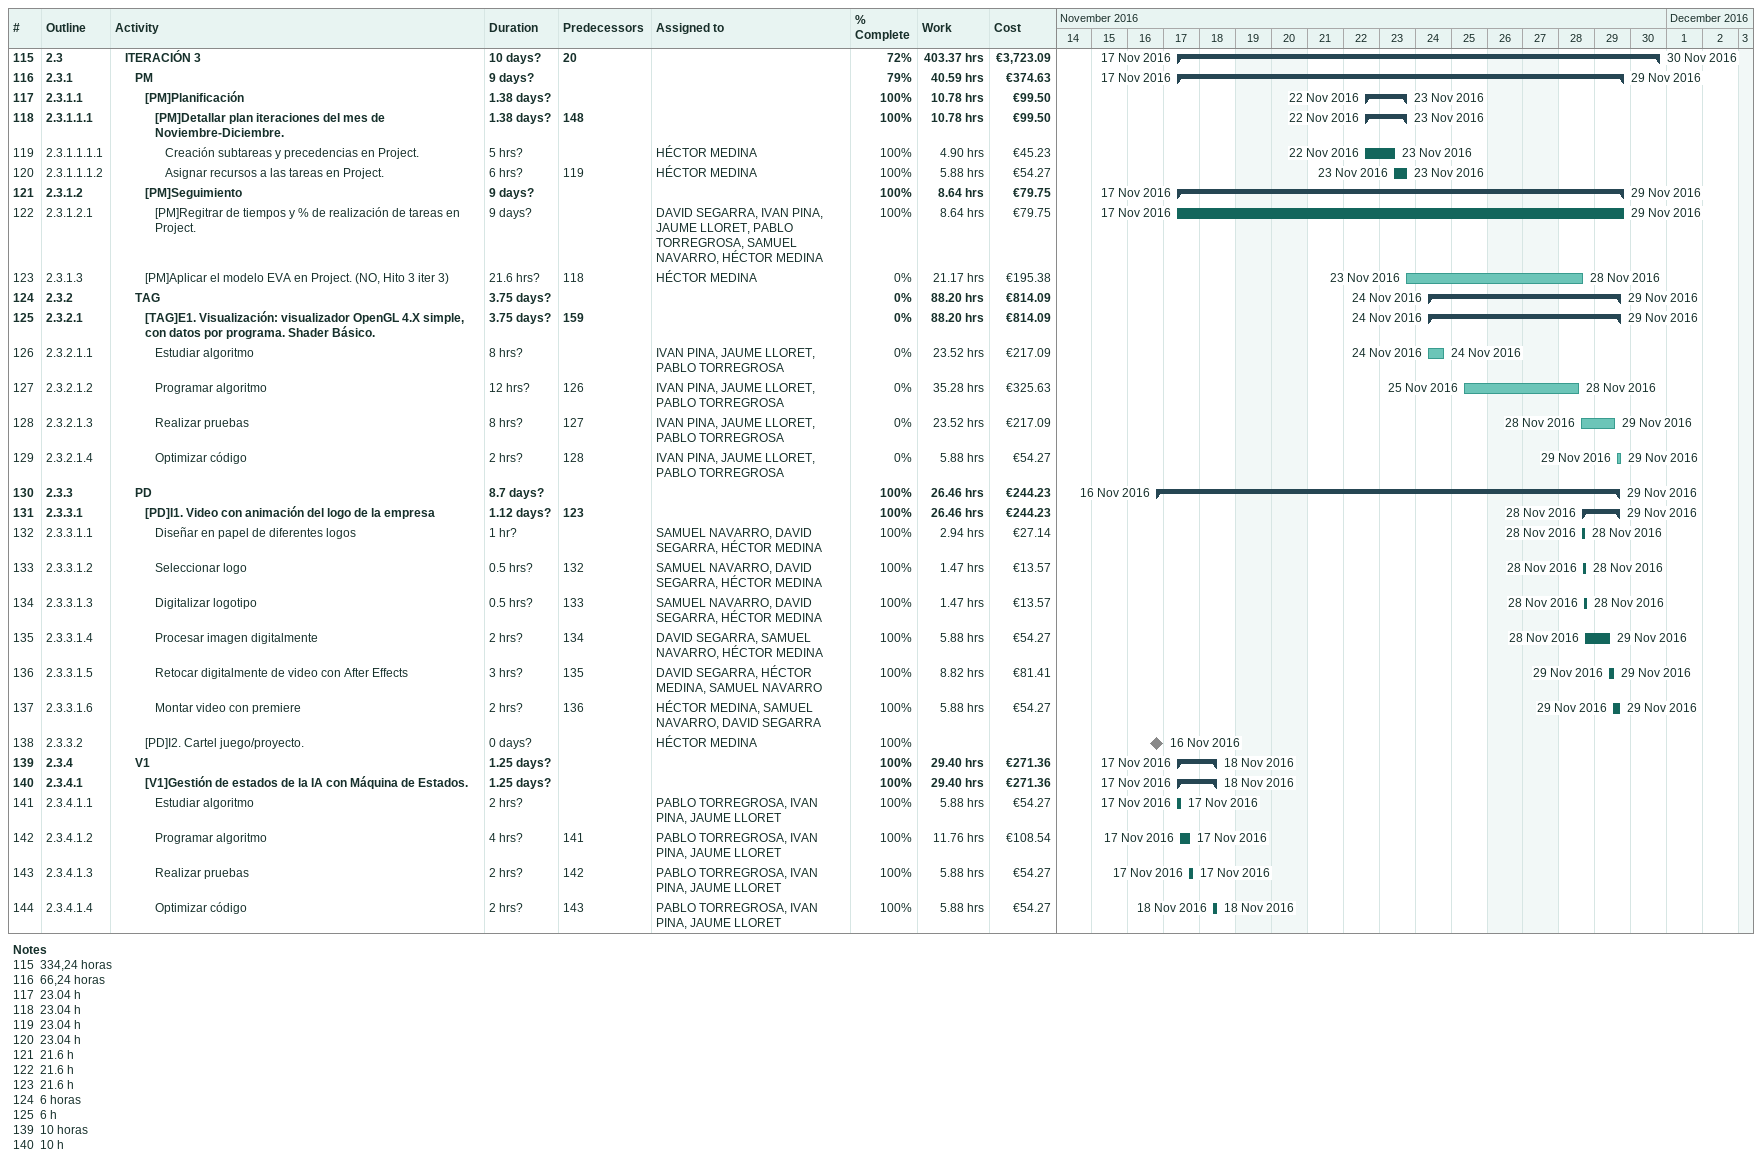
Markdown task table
| ID | WBS | Task | Duration | Start | Finish | Predecessors | Resources | % complete | Work (h) | Cost (€) |
|---|---|---|---|---|---|---|---|---|---|---|
| 115 | 2.3 | **ITERACIÓN 3** | 10d? | 2016-11-17 | 2016-11-30 | 20 |  | 72 | 403.37 | 3723.09 |
| 116 | 2.3.1 | **PM** | 9d? | 2016-11-17 | 2016-11-29 |  |  | 79 | 40.59 | 374.63 |
| 117 | 2.3.1.1 | **[PM]Planificación** | 1.38d? | 2016-11-22 | 2016-11-23 |  |  | 100 | 10.78 | 99.50 |
| 118 | 2.3.1.1.1 | **[PM]Detallar plan iteraciones del mes de Noviembre-Diciembre.** | 1.38d? | 2016-11-22 | 2016-11-23 | 148 |  | 100 | 10.78 | 99.50 |
| 119 | 2.3.1.1.1.1 | Creación subtareas y precedencias en Project. | 5h? | 2016-11-22 | 2016-11-23 |  | HÉCTOR MEDINA | 100 | 4.90 | 45.23 |
| 120 | 2.3.1.1.1.2 | Asignar recursos a las tareas en Project. | 6h? | 2016-11-23 | 2016-11-23 | 119 | HÉCTOR MEDINA | 100 | 5.88 | 54.27 |
| 121 | 2.3.1.2 | **[PM]Seguimiento** | 9d? | 2016-11-17 | 2016-11-29 |  |  | 100 | 8.64 | 79.75 |
| 122 | 2.3.1.2.1 | [PM]Regitrar de tiempos y % de realización de tareas en Project. | 9d? | 2016-11-17 | 2016-11-29 |  | DAVID SEGARRA, IVAN PINA, JAUME LLORET, PABLO TORREGROSA, SAMUEL NAVARRO, HÉCTOR MEDINA | 100 | 8.64 | 79.75 |
| 123 | 2.3.1.3 | [PM]Aplicar el modelo EVA en Project. (NO, Hito 3 iter 3) | 21.6h? | 2016-11-23 | 2016-11-28 | 118 | HÉCTOR MEDINA | 0 | 21.17 | 195.38 |
| 124 | 2.3.2 | **TAG** | 3.75d? | 2016-11-24 | 2016-11-29 |  |  | 0 | 88.20 | 814.09 |
| 125 | 2.3.2.1 | **[TAG]E1. Visualización: visualizador OpenGL 4.X simple, con datos por programa. Shader Básico.** | 3.75d? | 2016-11-24 | 2016-11-29 | 159 |  | 0 | 88.20 | 814.09 |
| 126 | 2.3.2.1.1 | Estudiar algoritmo | 8h? | 2016-11-24 | 2016-11-24 |  | IVAN PINA, JAUME LLORET, PABLO TORREGROSA | 0 | 23.52 | 217.09 |
| 127 | 2.3.2.1.2 | Programar algoritmo | 12h? | 2016-11-25 | 2016-11-28 | 126 | IVAN PINA, JAUME LLORET, PABLO TORREGROSA | 0 | 35.28 | 325.63 |
| 128 | 2.3.2.1.3 | Realizar pruebas | 8h? | 2016-11-28 | 2016-11-29 | 127 | IVAN PINA, JAUME LLORET, PABLO TORREGROSA | 0 | 23.52 | 217.09 |
| 129 | 2.3.2.1.4 | Optimizar código | 2h? | 2016-11-29 | 2016-11-29 | 128 | IVAN PINA, JAUME LLORET, PABLO TORREGROSA | 0 | 5.88 | 54.27 |
| 130 | 2.3.3 | **PD** | 8.7d? | 2016-11-16 | 2016-11-29 |  |  | 100 | 26.46 | 244.23 |
| 131 | 2.3.3.1 | **[PD]I1. Video con animación del logo de la empresa** | 1.12d? | 2016-11-28 | 2016-11-29 | 123 |  | 100 | 26.46 | 244.23 |
| 132 | 2.3.3.1.1 | Diseñar en papel de diferentes logos | 1h? | 2016-11-28 | 2016-11-28 |  | SAMUEL NAVARRO, DAVID SEGARRA, HÉCTOR MEDINA | 100 | 2.94 | 27.14 |
| 133 | 2.3.3.1.2 | Seleccionar logo | 0.5h? | 2016-11-28 | 2016-11-28 | 132 | SAMUEL NAVARRO, DAVID SEGARRA, HÉCTOR MEDINA | 100 | 1.47 | 13.57 |
| 134 | 2.3.3.1.3 | Digitalizar logotipo | 0.5h? | 2016-11-28 | 2016-11-28 | 133 | SAMUEL NAVARRO, DAVID SEGARRA, HÉCTOR MEDINA | 100 | 1.47 | 13.57 |
| 135 | 2.3.3.1.4 | Procesar imagen digitalmente | 2h? | 2016-11-28 | 2016-11-29 | 134 | DAVID SEGARRA, SAMUEL NAVARRO, HÉCTOR MEDINA | 100 | 5.88 | 54.27 |
| 136 | 2.3.3.1.5 | Retocar digitalmente de video con After Effects | 3h? | 2016-11-29 | 2016-11-29 | 135 | DAVID SEGARRA, HÉCTOR MEDINA, SAMUEL NAVARRO | 100 | 8.82 | 81.41 |
| 137 | 2.3.3.1.6 | Montar video con premiere | 2h? | 2016-11-29 | 2016-11-29 | 136 | HÉCTOR MEDINA, SAMUEL NAVARRO, DAVID SEGARRA | 100 | 5.88 | 54.27 |
| 138 | 2.3.3.2 | [PD]I2. Cartel juego/proyecto. | 0d? | 2016-11-16 | 2016-11-16 |  | HÉCTOR MEDINA | 100 |  |  |
| 139 | 2.3.4 | **V1** | 1.25d? | 2016-11-17 | 2016-11-18 |  |  | 100 | 29.40 | 271.36 |
| 140 | 2.3.4.1 | **[V1]Gestión de estados de la IA con Máquina de Estados.** | 1.25d? | 2016-11-17 | 2016-11-18 |  |  | 100 | 29.40 | 271.36 |
| 141 | 2.3.4.1.1 | Estudiar algoritmo | 2h? | 2016-11-17 | 2016-11-17 |  | PABLO TORREGROSA, IVAN PINA, JAUME LLORET | 100 | 5.88 | 54.27 |
| 142 | 2.3.4.1.2 | Programar algoritmo | 4h? | 2016-11-17 | 2016-11-17 | 141 | PABLO TORREGROSA, IVAN PINA, JAUME LLORET | 100 | 11.76 | 108.54 |
| 143 | 2.3.4.1.3 | Realizar pruebas | 2h? | 2016-11-17 | 2016-11-17 | 142 | PABLO TORREGROSA, IVAN PINA, JAUME LLORET | 100 | 5.88 | 54.27 |
| 144 | 2.3.4.1.4 | Optimizar código | 2h? | 2016-11-18 | 2016-11-18 | 143 | PABLO TORREGROSA, IVAN PINA, JAUME LLORET | 100 | 5.88 | 54.27 |

Notes
- 115: 334,24 horas
- 116: 66,24 horas
- 117: 23.04 h
- 118: 23.04 h
- 119: 23.04 h
- 120: 23.04 h
- 121: 21.6 h
- 122: 21.6 h
- 123: 21.6 h
- 124: 6 horas
- 125: 6 h
- 139: 10 horas
- 140: 10 h
